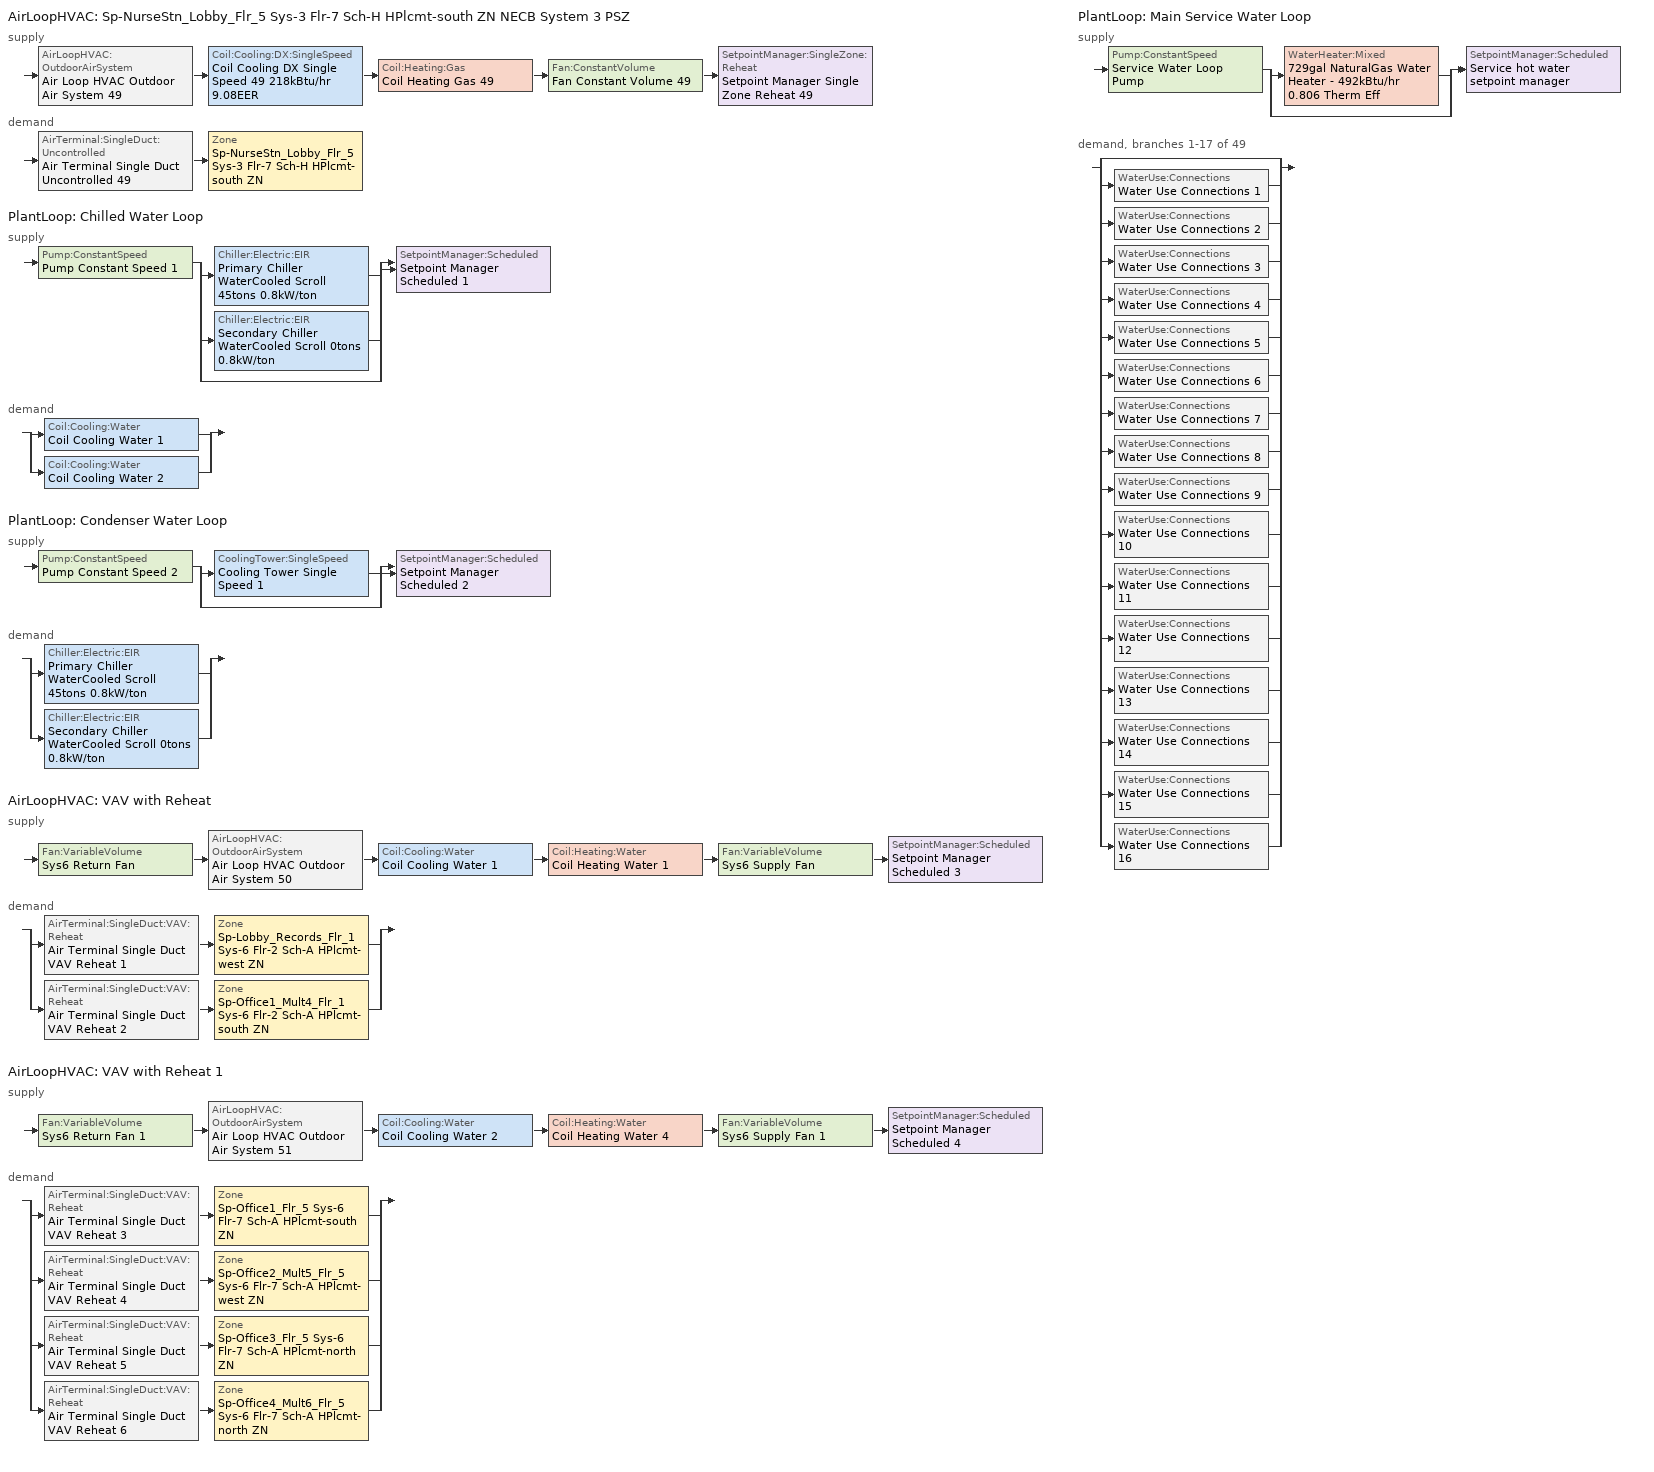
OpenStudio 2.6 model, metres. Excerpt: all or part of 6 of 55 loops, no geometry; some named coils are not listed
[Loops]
AirLoopHVAC 'Sp-NurseStn_Lobby_Flr_5 Sys-3 Flr-7 Sch-H HPlcmt-south ZN NECB System 3 PSZ'
 supply: AirLoopHVAC:OutdoorAirSystem 'Air Loop HVAC Outdoor Air System 49' > Coil:Cooling:DX:SingleSpeed 'Coil Cooling DX Single Speed 49 218kBtu/hr 9.08EER' > Coil:Heating:Gas 'Coil Heating Gas 49' > Fan:ConstantVolume 'Fan Constant Volume 49' > SetpointManager:SingleZone:Reheat 'Setpoint Manager Single Zone Reheat 49'
 demand: AirTerminal:SingleDuct:Uncontrolled 'Air Terminal Single Duct Uncontrolled 49' > Zone 'Sp-NurseStn_Lobby_Flr_5 Sys-3 Flr-7 Sch-H HPlcmt-south ZN'
PlantLoop 'Chilled Water Loop'
 supply: Pump:ConstantSpeed 'Pump Constant Speed 1' > split
  | Chiller:Electric:EIR 'Primary Chiller WaterCooled Scroll 45tons 0.8kW/ton'
  | Chiller:Electric:EIR 'Secondary Chiller WaterCooled Scroll 0tons 0.8kW/ton'
  | bypass
  join > SetpointManager:Scheduled 'Setpoint Manager Scheduled 1'
 demand: split
  | Coil:Cooling:Water 'Coil Cooling Water 1'
  | Coil:Cooling:Water 'Coil Cooling Water 2'
PlantLoop 'Condenser Water Loop'
 supply: Pump:ConstantSpeed 'Pump Constant Speed 2' > split
  | CoolingTower:SingleSpeed 'Cooling Tower Single Speed 1'
  | bypass
  join > SetpointManager:Scheduled 'Setpoint Manager Scheduled 2'
 demand: split
  | Chiller:Electric:EIR 'Primary Chiller WaterCooled Scroll 45tons 0.8kW/ton'
  | Chiller:Electric:EIR 'Secondary Chiller WaterCooled Scroll 0tons 0.8kW/ton'
AirLoopHVAC 'VAV with Reheat'
 supply: Fan:VariableVolume 'Sys6 Return Fan' > AirLoopHVAC:OutdoorAirSystem 'Air Loop HVAC Outdoor Air System 50' > Coil:Cooling:Water 'Coil Cooling Water 1' > Coil:Heating:Water 'Coil Heating Water 1' > Fan:VariableVolume 'Sys6 Supply Fan' > SetpointManager:Scheduled 'Setpoint Manager Scheduled 3'
 demand: split
  | AirTerminal:SingleDuct:VAV:Reheat 'Air Terminal Single Duct VAV Reheat 1' > Zone 'Sp-Lobby_Records_Flr_1 Sys-6 Flr-2 Sch-A HPlcmt-west ZN'
  | AirTerminal:SingleDuct:VAV:Reheat 'Air Terminal Single Duct VAV Reheat 2' > Zone 'Sp-Office1_Mult4_Flr_1 Sys-6 Flr-2 Sch-A HPlcmt-south ZN'
AirLoopHVAC 'VAV with Reheat 1'
 supply: Fan:VariableVolume 'Sys6 Return Fan 1' > AirLoopHVAC:OutdoorAirSystem 'Air Loop HVAC Outdoor Air System 51' > Coil:Cooling:Water 'Coil Cooling Water 2' > Coil:Heating:Water 'Coil Heating Water 4' > Fan:VariableVolume 'Sys6 Supply Fan 1' > SetpointManager:Scheduled 'Setpoint Manager Scheduled 4'
 demand: split
  | AirTerminal:SingleDuct:VAV:Reheat 'Air Terminal Single Duct VAV Reheat 3' > Zone 'Sp-Office1_Flr_5 Sys-6 Flr-7 Sch-A HPlcmt-south ZN'
  | AirTerminal:SingleDuct:VAV:Reheat 'Air Terminal Single Duct VAV Reheat 4' > Zone 'Sp-Office2_Mult5_Flr_5 Sys-6 Flr-7 Sch-A HPlcmt-west ZN'
  | AirTerminal:SingleDuct:VAV:Reheat 'Air Terminal Single Duct VAV Reheat 5' > Zone 'Sp-Office3_Flr_5 Sys-6 Flr-7 Sch-A HPlcmt-north ZN'
  | AirTerminal:SingleDuct:VAV:Reheat 'Air Terminal Single Duct VAV Reheat 6' > Zone 'Sp-Office4_Mult6_Flr_5 Sys-6 Flr-7 Sch-A HPlcmt-north ZN'
PlantLoop 'Main Service Water Loop'
 supply: Pump:ConstantSpeed 'Service Water Loop Pump' > split
  | WaterHeater:Mixed '729gal NaturalGas Water Heater - 492kBtu/hr 0.806 Therm Eff'
  | bypass
  join > SetpointManager:Scheduled 'Service hot water setpoint manager'
 demand, branches 1-17 of 49: split
  | bypass
  | WaterUse:Connections 'Water Use Connections 1'
  | WaterUse:Connections 'Water Use Connections 2'
  | WaterUse:Connections 'Water Use Connections 3'
  | WaterUse:Connections 'Water Use Connections 4'
  | WaterUse:Connections 'Water Use Connections 5'
  | WaterUse:Connections 'Water Use Connections 6'
  | WaterUse:Connections 'Water Use Connections 7'
  | WaterUse:Connections 'Water Use Connections 8'
  | WaterUse:Connections 'Water Use Connections 9'
  | WaterUse:Connections 'Water Use Connections 10'
  | WaterUse:Connections 'Water Use Connections 11'
  | WaterUse:Connections 'Water Use Connections 12'
  | WaterUse:Connections 'Water Use Connections 13'
  | WaterUse:Connections 'Water Use Connections 14'
  | WaterUse:Connections 'Water Use Connections 15'
  | WaterUse:Connections 'Water Use Connections 16'
[Sizing:Zone] Zone Cooling Design Supply Air Temperature Input Method=SupplyAirTemperature; Zone Cooling Design Supply Air Temperature {C}=13; Zone Cooling Design Supply Air Temperature Difference {deltaC}=11.11; Zone Heating Design Supply Air Temperature Input Method=SupplyAirTemperature; Zone Heating Design Supply Air Temperature {C}=43; Zone Heating Design Supply Air Temperature Difference {deltaC}=11.11; Zone Cooling Design Supply Air Humidity Ratio {kg-H2O/kg-air}=0.0085; Zone Heating Design Supply Air Humidity Ratio {kg-H2O/kg-air}=0.008; Zone Heating Sizing Factor=1.3; Zone Cooling Sizing Factor=1.1; Cooling Design Air Flow Method=DesignDay; Heating Design Air Flow Method=DesignDay; Account for Dedicated Outdoor Air System=No; Dedicated Outdoor Air System Control Strategy=NeutralSupplyAir; Dedicated Outdoor Air Low Setpoint Temperature for Design {C}=autosize; Dedicated Outdoor Air High Setpoint Temperature for Design {C}=autosize
Sp-NurseStn_Lobby_Flr_5 Sys-3 Flr-7 Sch-H HPlcmt-south ZN; Sp-Lobby_Records_Flr_1 Sys-6 Flr-2 Sch-A HPlcmt-west ZN; Sp-Office1_Mult4_Flr_1 Sys-6 Flr-2 Sch-A HPlcmt-south ZN; Sp-Office3_Flr_5 Sys-6 Flr-7 Sch-A HPlcmt-north ZN; Sp-Office4_Mult6_Flr_5 Sys-6 Flr-7 Sch-A HPlcmt-north ZN; Sp-Office2_Mult5_Flr_5 Sys-6 Flr-7 Sch-A HPlcmt-west ZN; Sp-Office1_Flr_5 Sys-6 Flr-7 Sch-A HPlcmt-south ZN
[Zone equipment]
Sp-NurseStn_Lobby_Flr_5 Sys-3 Flr-7 Sch-H HPlcmt-south ZN: Air Terminal Single Duct Uncontrolled 49, Zone HVAC Baseboard Convective Water 49
Sp-Lobby_Records_Flr_1 Sys-6 Flr-2 Sch-A HPlcmt-west ZN: Air Terminal Single Duct VAV Reheat 1, Zone HVAC Baseboard Convective Water 50
Sp-Office1_Mult4_Flr_1 Sys-6 Flr-2 Sch-A HPlcmt-south ZN: Air Terminal Single Duct VAV Reheat 2, Zone HVAC Baseboard Convective Water 51
Sp-Office3_Flr_5 Sys-6 Flr-7 Sch-A HPlcmt-north ZN: Air Terminal Single Duct VAV Reheat 5, Zone HVAC Baseboard Convective Water 54
Sp-Office4_Mult6_Flr_5 Sys-6 Flr-7 Sch-A HPlcmt-north ZN: Air Terminal Single Duct VAV Reheat 6, Zone HVAC Baseboard Convective Water 55
Sp-Office2_Mult5_Flr_5 Sys-6 Flr-7 Sch-A HPlcmt-west ZN: Air Terminal Single Duct VAV Reheat 4, Zone HVAC Baseboard Convective Water 53
Sp-Office1_Flr_5 Sys-6 Flr-7 Sch-A HPlcmt-south ZN: Air Terminal Single Duct VAV Reheat 3, Zone HVAC Baseboard Convective Water 52
[PlantLoop] Glycol Concentration=0; Plant Loop Volume {m3}=Autocalculate; Load Distribution Scheme=Optimal
Name | Maximum Loop Temperature {C} | Minimum Loop Temperature {C}
Chilled Water Loop; Condenser Water Loop
Main Service Water Loop | 60 | 10
[Sizing:Plant] Sizing Option=NonCoincident; Zone Timesteps in Averaging Window=1; Coincident Sizing Factor Mode=None
Name | Loop Type | Design Loop Exit Temperature {C} | Loop Design Temperature Difference {deltaC}
Chilled Water Loop | Cooling | 7 | 6
Condenser Water Loop | Condenser | 29 | 6
Main Service Water Loop | Heating | 60 | 5
[AirLoopHVAC] Design Supply Air Flow Rate {m3/s}=AutoSize
Name | Availability Schedule
Sp-NurseStn_Lobby_Flr_5 Sys-3 Flr-7 Sch-H HPlcmt-south ZN NECB System 3 PSZ | Sp-NurseStn_Lobby_Flr_5 Sys-3 Flr-7 Sch-H HPlcmt-south ZN NECB System 3 PSZ Occ Sch
VAV with Reheat | VAV with Reheat Occ Sch
VAV with Reheat 1 | VAV with Reheat 1 Occ Sch
[Sizing:System] Type of Load to Size On=Sensible; Design Outdoor Air Flow Rate {m3/s}=Autosize; Preheat Design Temperature {C}=7; Preheat Design Humidity Ratio {kg-H2O/kg-Air}=0.008; Precool Design Temperature {C}=13; Precool Design Humidity Ratio {kg-H2O/kg-Air}=0.008; Central Cooling Design Supply Air Temperature {C}=13; Sizing Option=NonCoincident; 100% Outdoor Air in Cooling=No; 100% Outdoor Air in Heating=No; Central Cooling Design Supply Air Humidity Ratio {kg-H2O/kg-Air}=0.0085; Central Heating Design Supply Air Humidity Ratio {kg-H2O/kg-Air}=0.008; Cooling Design Air Flow Method=DesignDay; Cooling Design Air Flow Rate {m3/s}=0; Heating Design Air Flow Method=DesignDay; Heating Design Air Flow Rate {m3/s}=0; System Outdoor Air Method=ZoneSum; Zone Maximum Outdoor Air Fraction=1; Cooling Supply Air Flow Rate Per Floor Area {m3/s-m2}=0.00996765; Cooling Fraction of Autosized Cooling Supply Air Flow Rate=1; Cooling Supply Air Flow Rate Per Unit Cooling Capacity {m3/s-W}=3.94755e-05; Heating Supply Air Flow Rate Per Floor Area {m3/s-m2}=0.00996765; Heating Fraction of Autosized Heating Supply Air Flow Rate=1; Heating Fraction of Autosized Cooling Supply Air Flow Rate=1; Heating Supply Air Flow Rate Per Unit Heating Capacity {m3/s-W}=3.15882e-05; Cooling Design Capacity Method=CoolingDesignCapacity; Cooling Design Capacity {W}=autosize; Cooling Design Capacity Per Floor Area {W/m2}=234.7; Fraction of Autosized Cooling Design Capacity=1; Heating Design Capacity Method=HeatingDesignCapacity; Heating Design Capacity {W}=autosize; Heating Design Capacity Per Floor Area {W/m2}=157; Fraction of Autosized Heating Design Capacity=1; Central Cooling Capacity Control Method=OnOff
Name | Minimum System Air Flow Ratio | Central Heating Design Supply Air Temperature {C}
Sp-NurseStn_Lobby_Flr_5 Sys-3 Flr-7 Sch-H HPlcmt-south ZN NECB System 3 PSZ | 1 | 43
VAV with Reheat; VAV with Reheat 1 | 0.3 | 13.1
[Fan:ConstantVolume]
Fan Constant Volume 49: Availability Schedule=Always On Discrete; Fan Efficiency=0.39975; Pressure Rise {Pa}=640; Maximum Flow Rate {m3/s}=AutoSize; Motor Efficiency=0.615
[Coil:Heating:Gas]
Coil Heating Gas 49: Availability Schedule=Always On Discrete; Gas Burner Efficiency=0.81; Nominal Capacity {W}=AutoSize; Parasitic Electric Load {W}=0; Part Load Fraction Correlation Curve=FURNACE-EFFPLR-NECB2011; Parasitic Gas Load {W}=0
[Coil:Cooling:DX:SingleSpeed]
Coil Cooling DX Single Speed 49 218kBtu/hr 9.08EER: Availability Schedule=Always On Discrete; Rated Total Cooling Capacity {W}=autosize; Rated Sensible Heat Ratio=autosize; Rated COP {W/W}=3.22451; Rated Air Flow Rate {m3/s}=autosize; Rated Evaporator Fan Power Per Volume Flow Rate {W/(m3/s)}=773.3; Total Cooling Capacity Function of Temperature Curve=DXCOOL-NECB2011-REF-CAPFT; Total Cooling Capacity Function of Flow Fraction Curve=DXCOOL-NECB2011-REF-CAPFFLOW; Energy Input Ratio Function of Temperature Curve=DXCOOL-NECB2011-REF-COOLEIRFT; Energy Input Ratio Function of Flow Fraction Curve=DXCOOL-NECB2011-REF-COOLEIRFFLOW; Part Load Fraction Correlation Curve=DXCOOL-NECB2011-REF-COOLPLFFPLR; Condenser Type=AirCooled; Evaporative Condenser Effectiveness=0; Evaporative Condenser Air Flow Rate {m3/s}=Autosize; Evaporative Condenser Pump Rated Power Consumption {W}=Autosize; Crankcase Heater Capacity {W}=0; Maximum Outdoor Dry-Bulb Temperature for Crankcase Heater Operation {C}=0; Basin Heater Capacity {W/K}=0; Basin Heater Setpoint Temperature {C}=10
[Controller:OutdoorAir] Minimum Outdoor Air Flow Rate {m3/s}=autosize; Maximum Outdoor Air Flow Rate {m3/s}=Autosize; Economizer Control Type=DifferentialEnthalpy; Economizer Control Action Type=ModulateFlow; Lockout Type=NoLockout; Minimum Limit Type=FixedMinimum; High Humidity Control=No; Heat Recovery Bypass Control Type=BypassWhenWithinEconomizerLimits
Name | Minimum Outdoor Air Schedule | Controller Mechanical Ventilation
Controller Outdoor Air 49 | Sp-NurseStn_Lobby_Flr_5 Sys-3 Flr-7 Sch-H HPlcmt-south ZN NECB System 3 PSZ Occ Sch | Controller Mechanical Ventilation 49
Controller Outdoor Air 50 | VAV with Reheat Occ Sch | Controller Mechanical Ventilation 50
Controller Outdoor Air 51 | VAV with Reheat 1 Occ Sch | Controller Mechanical Ventilation 51
[Controller:MechanicalVentilation] Availability Schedule=Always On Discrete; System Outdoor Air Method=ZoneSum
Controller Mechanical Ventilation 49; Controller Mechanical Ventilation 50; Controller Mechanical Ventilation 51
[AirLoopHVAC:OutdoorAirSystem]
Name | Controller
Air Loop HVAC Outdoor Air System 49 | Controller Outdoor Air 49
Air Loop HVAC Outdoor Air System 50 | Controller Outdoor Air 50
Air Loop HVAC Outdoor Air System 51 | Controller Outdoor Air 51
[SetpointManager:SingleZone:Reheat]
Setpoint Manager Single Zone Reheat 49: Minimum Supply Air Temperature {C}=13; Maximum Supply Air Temperature {C}=43; Control Zone=Sp-NurseStn_Lobby_Flr_5 Sys-3 Flr-7 Sch-H HPlcmt-south ZN
[AirTerminal:SingleDuct:Uncontrolled]
Air Terminal Single Duct Uncontrolled 49: Availability Schedule=Always On Discrete; Maximum Air Flow Rate {m3/s}=AutoSize
[Pump:ConstantSpeed] Rated Flow Rate {m3/s}=autosize; Rated Power Consumption {W}=autosize; Fraction of Motor Inefficiencies to Fluid Stream=0; Pump Control Type=Intermittent; Design Power Sizing Method=PowerPerFlowPerPressure; Design Electric Power per Unit Flow Rate {W/(m3/s)}=348701.1
Name | Rated Pump Head {Pa} | Motor Efficiency | Design Shaft Power per Unit Flow Rate per Unit Head {W-s/m3-Pa}
Pump Constant Speed 1 | 179352 | 0.865 | 1.69342
Pump Constant Speed 2 | 179352 | 0.895 | 1.50185
Service Water Loop Pump | 472145 | 0.855 | 1.28205
[Chiller:Electric:EIR] Reference COP {W/W}=4.5032; Cooling Capacity Function of Temperature Curve=WaterCooled_Scroll_CAPFT_NECB2011; Electric Input to Cooling Output Ratio Function of Temperature Curve=WaterCooled_Scroll_EIRFT_NECB2011; Electric Input to Cooling Output Ratio Function of Part Load Ratio Curve=WaterCooled_Scroll_EIRFPLR_NECB2011; Minimum Part Load Ratio=0.25; Minimum Unloading Ratio=0.25; Condenser Type=WaterCooled; Chiller Flow Mode=LeavingSetpointModulated; Design Heat Recovery Water Flow Rate {m3/s}=0; Sizing Factor=1; Basin Heater Capacity {W/K}=0; Basin Heater Setpoint Temperature {C}=10
Name | Reference Capacity {W}
Primary Chiller WaterCooled Scroll 45tons 0.8kW/ton | 157673
Secondary Chiller WaterCooled Scroll 0tons 0.8kW/ton | 0.001
[SetpointManager:Scheduled] Control Variable=Temperature
Name | Schedule
Setpoint Manager Scheduled 1 | CHW Temp
Setpoint Manager Scheduled 2 | CW Temp
Setpoint Manager Scheduled 3 | Supply Air Temp
Setpoint Manager Scheduled 4 | Supply Air Temp 1
Service hot water setpoint manager | Service Water Loop Temp - 140F
[CoolingTower:SingleSpeed]
Cooling Tower Single Speed 1: Design Water Flow Rate {m3/s}=autosize; Design Air Flow Rate {m3/s}=autosize; Fan Power at Design Air Flow Rate {W}=2504.93; U-Factor Times Area Value at Design Air Flow Rate {W/K}=autosize; Air Flow Rate in Free Convection Regime {m3/s}=autosize; U-Factor Times Area Value at Free Convection Air Flow Rate {W/K}=autosize; Performance Input Method=UFactorTimesAreaAndDesignWaterFlowRate; Free Convection Capacity {W}=0; Basin Heater Capacity {W/K}=0; Evaporation Loss Mode=LossFactor; Evaporation Loss Factor {percent/K}=0.2; Drift Loss Percent {percent}=0.008; Blowdown Calculation Mode=ConcentrationRatio; Blowdown Concentration Ratio=3; Capacity Control=FanCycling; Number of Cells=1; Cell Control=MinimalCell; Cell Minimum  Water Flow Rate Fraction=0.33; Cell Maximum Water Flow Rate Fraction=2.5; Sizing Factor=1; Free Convection Air Flow Rate Sizing Factor=0.1; Free Convection U-Factor Times Area Value Sizing Factor=0.1; Heat Rejection Capacity and Nominal Capacity Sizing Ratio=1.25; Free Convection Nominal Capacity Sizing Factor=0.1; Design Inlet Air Dry-Bulb Temperature {C}=35; Design Inlet Air Wet-Bulb Temperature {C}=24; Design Approach Temperature {deltaC}=5; Design Range Temperature {deltaC}=6
[Fan:VariableVolume] Availability Schedule=Always On Discrete; Maximum Flow Rate {m3/s}=Autosize; Fan Power Minimum Flow Rate Input Method=Fraction; Fan Power Minimum Flow Fraction=0.68; Fan Power Minimum Air Flow Rate {m3/s}=0; Motor In Airstream Fraction=1; Fan Power Coefficient 1=-2.4176; Fan Power Coefficient 2=9.5874; Fan Power Coefficient 3=-11.559; Fan Power Coefficient 4=5.4009; Fan Power Coefficient 5=0
Name | Fan Efficiency | Pressure Rise {Pa} | Motor Efficiency
Sys6 Supply Fan; Sys6 Supply Fan 1 | 0.549965 | 1000 | 0.8461
Sys6 Return Fan; Sys6 Return Fan 1 | 0.299975 | 250 | 0.4615
[Coil:Cooling:Water] Availability Schedule=Always On Discrete
Coil Cooling Water 1; Coil Cooling Water 2
[Controller:WaterCoil] Action=Reverse; Minimum Actuated Flow {m3/s}=0
Name | Water Coil
Controller Water Coil 2 | Coil Cooling Water 1
Controller Water Coil 6 | Coil Cooling Water 2
[AirTerminal:SingleDuct:VAV:Reheat] Availability Schedule=Always On Discrete; Maximum Air Flow Rate {m3/s}=AutoSize; Zone Minimum Air Flow Input Method=Constant; Constant Minimum Air Flow Fraction=0.3; Maximum Hot Water or Steam Flow Rate {m3/s}=AutoSize; Minimum Hot Water or Steam Flow Rate {m3/s}=0; Convergence Tolerance=0.001; Damper Heating Action=Normal; Maximum Flow per Zone Floor Area During Reheat {m3/s-m2}=AutoSize; Maximum Flow Fraction During Reheat=0.5; Maximum Reheat Air Temperature {C}=43; Control For Outdoor Air=No
Name | Fixed Minimum Air Flow Rate {m3/s} | Reheat Coil
Air Terminal Single Duct VAV Reheat 1 | 2.94962 | Coil Heating Water 2
Air Terminal Single Duct VAV Reheat 2 | 0.0278709 | Coil Heating Water 3
Air Terminal Single Duct VAV Reheat 3 | 0.139391 | Coil Heating Water 5
Air Terminal Single Duct VAV Reheat 4 | 0.139318 | Coil Heating Water 6
Air Terminal Single Duct VAV Reheat 5 | 0.139355 | Coil Heating Water 7
Air Terminal Single Duct VAV Reheat 6 | 0.0278709 | Coil Heating Water 8
[WaterHeater:Mixed]
729gal NaturalGas Water Heater - 492kBtu/hr 0.806 Therm Eff: Tank Volume {m3}=2.76039; Setpoint Temperature Schedule=Service Water Loop Temp - 140F; Deadband Temperature Difference {deltaC}=2; Maximum Temperature Limit {C}=82.2222; Heater Control Type=Cycle; Heater Maximum Capacity {W}=144231; Heater Fuel Type=NaturalGas; Heater Thermal Efficiency=0.805829; Part Load Factor Curve=SWH-EFFFPLR-NECB2011; Off Cycle Parasitic Fuel Consumption Rate {W}=20; Off Cycle Parasitic Fuel Type=NaturalGas; Off Cycle Parasitic Heat Fraction to Tank=0.8; On Cycle Parasitic Fuel Type=NaturalGas; On Cycle Parasitic Heat Fraction to Tank=0; Ambient Temperature Indicator=Schedule; Ambient Temperature Schedule=Water Heater Ambient Temp Schedule - 70F; Off Cycle Loss Coefficient to Ambient Temperature {W/K}=21.6173; On Cycle Loss Coefficient to Ambient Temperature {W/K}=21.6173; Use Side Effectiveness=1; Source Side Effectiveness=1; Use Side Design Flow Rate {m3/s}=autosize; Source Side Design Flow Rate {m3/s}=autosize; Indirect Water Heating Recovery Time {hr}=1.5; Source Side Flow Control Mode=IndirectHeatPrimarySetpoint
[WaterUse:Connections]
Name | Water Use Equipment Name 1
Water Use Connections 1 | Basement Service Water Use 2.83gal/min
Water Use Connections 2 | Dining_flr_5 Service Water Use 0.53gal/min
Water Use Connections 3 | Er_exam1_mult4_flr_1 Service Water Use 0.04gal/min
Water Use Connections 4 | Er_exam3_mult4_flr_1 Service Water Use 0.04gal/min
Water Use Connections 5 | Er_nursestn_lobby_flr_1 Service Water Use 0.23gal/min
Water Use Connections 6 | Er_trauma1_flr_1 Service Water Use 0.04gal/min
Water Use Connections 7 | Er_trauma2_flr_1 Service Water Use 0.04gal/min
Water Use Connections 8 | Er_triage_mult4_flr_1 Service Water Use 0.04gal/min
Water Use Connections 9 | Icu_flr_2 Service Water Use 0.47gal/min
Water Use Connections 10 | Icu_nursestn_lobby_flr_2 Service Water Use 0.13gal/min
Water Use Connections 11 | Ic_patroom1_mult5_flr_2 Service Water Use 0.01gal/min
Water Use Connections 12 | Ic_patroom2_flr_2 Service Water Use 0.01gal/min
Water Use Connections 13 | Ic_patroom3_mult6_flr_2 Service Water Use 0.01gal/min
Water Use Connections 14 | Kitchen_flr_5 Service Water Use 0.47gal/min
Water Use Connections 15 | Lab_flr_3 Service Water Use 0.2gal/min
Water Use Connections 16 | Lab_flr_4 Service Water Use 0.2gal/min
[WaterUse:Equipment:Definition]
Name | Peak Flow Rate {m3/s} | Target Temperature Schedule | Sensible Fraction Schedule | Latent Fraction Schedule
Basement Service Water Use Def 2.83gal/min | 0.000178745 | Schedule Ruleset 5 | Schedule Ruleset 3 | Schedule Ruleset 4
Dining_flr_5 Service Water Use Def 0.53gal/min | 3.33065e-05 | Schedule Ruleset 8 | Schedule Ruleset 6 | Schedule Ruleset 7
Er_exam1_mult4_flr_1 Service Water Use Def 0.04gal/min | 2.22043e-06 | Schedule Ruleset 11 | Schedule Ruleset 9 | Schedule Ruleset 10
Er_exam3_mult4_flr_1 Service Water Use Def 0.04gal/min | 2.22043e-06 | Schedule Ruleset 14 | Schedule Ruleset 12 | Schedule Ruleset 13
Er_nursestn_lobby_flr_1 Service Water Use Def 0.23gal/min | 1.47659e-05 | Schedule Ruleset 17 | Schedule Ruleset 15 | Schedule Ruleset 16
Er_trauma1_flr_1 Service Water Use Def 0.04gal/min | 2.22043e-06 | Schedule Ruleset 20 | Schedule Ruleset 18 | Schedule Ruleset 19
Er_trauma2_flr_1 Service Water Use Def 0.04gal/min | 2.22043e-06 | Schedule Ruleset 23 | Schedule Ruleset 21 | Schedule Ruleset 22
Er_triage_mult4_flr_1 Service Water Use Def 0.04gal/min | 2.22043e-06 | Schedule Ruleset 26 | Schedule Ruleset 24 | Schedule Ruleset 25
Icu_flr_2 Service Water Use Def 0.47gal/min | 2.95394e-05 | Schedule Ruleset 29 | Schedule Ruleset 27 | Schedule Ruleset 28
Icu_nursestn_lobby_flr_2 Service Water Use Def 0.13gal/min | 7.99196e-06 | Schedule Ruleset 32 | Schedule Ruleset 30 | Schedule Ruleset 31
Ic_patroom1_mult5_flr_2 Service Water Use Def 0.01gal/min | 4.99598e-07 | Schedule Ruleset 35 | Schedule Ruleset 33 | Schedule Ruleset 34
Ic_patroom2_flr_2 Service Water Use Def 0.01gal/min | 6.6613e-07 | Schedule Ruleset 38 | Schedule Ruleset 36 | Schedule Ruleset 37
Ic_patroom3_mult6_flr_2 Service Water Use Def 0.01gal/min | 4.99598e-07 | Schedule Ruleset 41 | Schedule Ruleset 39 | Schedule Ruleset 40
Kitchen_flr_5 Service Water Use Def 0.47gal/min | 2.96058e-05 | Schedule Ruleset 44 | Schedule Ruleset 42 | Schedule Ruleset 43
Lab_flr_3 Service Water Use Def 0.2gal/min | 1.26565e-05 | Schedule Ruleset 47 | Schedule Ruleset 45 | Schedule Ruleset 46
Lab_flr_4 Service Water Use Def 0.2gal/min | 1.26565e-05 | Schedule Ruleset 50 | Schedule Ruleset 48 | Schedule Ruleset 49
[WaterUse:Equipment]
Name | Water Use Equipment Definition | Space | Flow Rate Fraction Schedule
Basement Service Water Use 2.83gal/min | Basement Service Water Use Def 2.83gal/min | Basement | NECB-A-Service Water Heating
Dining_flr_5 Service Water Use 0.53gal/min | Dining_flr_5 Service Water Use Def 0.53gal/min | Dining_Flr_5 | NECB-B-Service Water Heating
Er_exam1_mult4_flr_1 Service Water Use 0.04gal/min | Er_exam1_mult4_flr_1 Service Water Use Def 0.04gal/min | ER_Exam1_Mult4_Flr_1 | NECB-H-Service Water Heating
Er_exam3_mult4_flr_1 Service Water Use 0.04gal/min | Er_exam3_mult4_flr_1 Service Water Use Def 0.04gal/min | ER_Exam3_Mult4_Flr_1 | NECB-H-Service Water Heating
Er_nursestn_lobby_flr_1 Service Water Use 0.23gal/min | Er_nursestn_lobby_flr_1 Service Water Use Def 0.23gal/min | ER_NurseStn_Lobby_Flr_1 | NECB-H-Service Water Heating
Er_trauma1_flr_1 Service Water Use 0.04gal/min | Er_trauma1_flr_1 Service Water Use Def 0.04gal/min | ER_Trauma1_Flr_1 | NECB-H-Service Water Heating
Er_trauma2_flr_1 Service Water Use 0.04gal/min | Er_trauma2_flr_1 Service Water Use Def 0.04gal/min | ER_Trauma2_Flr_1 | NECB-H-Service Water Heating
Er_triage_mult4_flr_1 Service Water Use 0.04gal/min | Er_triage_mult4_flr_1 Service Water Use Def 0.04gal/min | ER_Triage_Mult4_Flr_1 | NECB-H-Service Water Heating
Icu_flr_2 Service Water Use 0.47gal/min | Icu_flr_2 Service Water Use Def 0.47gal/min | ICU_Flr_2 | NECB-H-Service Water Heating
Icu_nursestn_lobby_flr_2 Service Water Use 0.13gal/min | Icu_nursestn_lobby_flr_2 Service Water Use Def 0.13gal/min | ICU_NurseStn_Lobby_Flr_2 | NECB-H-Service Water Heating
Ic_patroom1_mult5_flr_2 Service Water Use 0.01gal/min | Ic_patroom1_mult5_flr_2 Service Water Use Def 0.01gal/min | IC_PatRoom1_Mult5_Flr_2 | NECB-H-Service Water Heating
Ic_patroom2_flr_2 Service Water Use 0.01gal/min | Ic_patroom2_flr_2 Service Water Use Def 0.01gal/min | IC_PatRoom2_Flr_2 | NECB-H-Service Water Heating
Ic_patroom3_mult6_flr_2 Service Water Use 0.01gal/min | Ic_patroom3_mult6_flr_2 Service Water Use Def 0.01gal/min | IC_PatRoom3_Mult6_Flr_2 | NECB-H-Service Water Heating
Kitchen_flr_5 Service Water Use 0.47gal/min | Kitchen_flr_5 Service Water Use Def 0.47gal/min | Kitchen_Flr_5 | NECB-B-Service Water Heating
Lab_flr_3 Service Water Use 0.2gal/min | Lab_flr_3 Service Water Use Def 0.2gal/min | Lab_Flr_3 | NECB-A-Service Water Heating
Lab_flr_4 Service Water Use 0.2gal/min | Lab_flr_4 Service Water Use Def 0.2gal/min | Lab_Flr_4 | NECB-A-Service Water Heating
[Schedule:Ruleset]
CHW Temp: Default Day Schedule=Schedule Day 3
CW Temp: Default Day Schedule=Schedule Day 4
Supply Air Temp: Default Day Schedule=Supply Air Temp Default
Supply Air Temp 1: Default Day Schedule=Supply Air Temp Default 1
Service Water Loop Temp - 140F: Default Day Schedule=Service Water Loop Temp - 140F Default
Water Heater Ambient Temp Schedule - 70F: Default Day Schedule=Water Heater Ambient Temp Schedule - 70F Default
Schedule Ruleset 3: Default Day Schedule=Schedule Day 7
Schedule Ruleset 4: Default Day Schedule=Schedule Day 8
Schedule Ruleset 5: Default Day Schedule=Schedule Day 9
NECB-A-Service Water Heating: Default Day Schedule=NECB-A-Service Water Heating Default
Schedule Ruleset 6: Default Day Schedule=Schedule Day 10
Schedule Ruleset 7: Default Day Schedule=Schedule Day 11
Schedule Ruleset 8: Default Day Schedule=Schedule Day 12
NECB-B-Service Water Heating: Default Day Schedule=NECB-B-Service Water Heating Default
Schedule Ruleset 9: Default Day Schedule=Schedule Day 13
Schedule Ruleset 10: Default Day Schedule=Schedule Day 14
Schedule Ruleset 11: Default Day Schedule=Schedule Day 15
NECB-H-Service Water Heating: Default Day Schedule=NECB-H-Service Water Heating Default
Schedule Ruleset 12: Default Day Schedule=Schedule Day 16
Schedule Ruleset 13: Default Day Schedule=Schedule Day 17
Schedule Ruleset 14: Default Day Schedule=Schedule Day 18
Schedule Ruleset 15: Default Day Schedule=Schedule Day 19
Schedule Ruleset 16: Default Day Schedule=Schedule Day 20
Schedule Ruleset 17: Default Day Schedule=Schedule Day 21
Schedule Ruleset 18: Default Day Schedule=Schedule Day 22
Schedule Ruleset 19: Default Day Schedule=Schedule Day 23
Schedule Ruleset 20: Default Day Schedule=Schedule Day 24
Schedule Ruleset 21: Default Day Schedule=Schedule Day 25
Schedule Ruleset 22: Default Day Schedule=Schedule Day 26
Schedule Ruleset 23: Default Day Schedule=Schedule Day 27
Schedule Ruleset 24: Default Day Schedule=Schedule Day 28
Schedule Ruleset 25: Default Day Schedule=Schedule Day 29
Schedule Ruleset 26: Default Day Schedule=Schedule Day 30
Schedule Ruleset 27: Default Day Schedule=Schedule Day 31
Schedule Ruleset 28: Default Day Schedule=Schedule Day 32
Schedule Ruleset 29: Default Day Schedule=Schedule Day 33
Schedule Ruleset 30: Default Day Schedule=Schedule Day 34
Schedule Ruleset 31: Default Day Schedule=Schedule Day 35
Schedule Ruleset 32: Default Day Schedule=Schedule Day 36
Schedule Ruleset 33: Default Day Schedule=Schedule Day 37
Schedule Ruleset 34: Default Day Schedule=Schedule Day 38
Schedule Ruleset 35: Default Day Schedule=Schedule Day 39
Schedule Ruleset 36: Default Day Schedule=Schedule Day 40
Schedule Ruleset 37: Default Day Schedule=Schedule Day 41
Schedule Ruleset 38: Default Day Schedule=Schedule Day 42
Schedule Ruleset 39: Default Day Schedule=Schedule Day 43
Schedule Ruleset 40: Default Day Schedule=Schedule Day 44
Schedule Ruleset 41: Default Day Schedule=Schedule Day 45
Schedule Ruleset 42: Default Day Schedule=Schedule Day 46
Schedule Ruleset 43: Default Day Schedule=Schedule Day 47
Schedule Ruleset 44: Default Day Schedule=Schedule Day 48
Schedule Ruleset 45: Default Day Schedule=Schedule Day 49
Schedule Ruleset 46: Default Day Schedule=Schedule Day 50
Schedule Ruleset 47: Default Day Schedule=Schedule Day 51
Schedule Ruleset 48: Default Day Schedule=Schedule Day 52
Schedule Ruleset 49: Default Day Schedule=Schedule Day 53
Schedule Ruleset 50: Default Day Schedule=Schedule Day 54
Sp-NurseStn_Lobby_Flr_5 Sys-3 Flr-7 Sch-H HPlcmt-south ZN NECB System 3 PSZ Occ Sch: Default Day Schedule=Sp-NurseStn_Lobby_Flr_5 Sys-3 Flr-7 Sch-H HPlcmt-south ZN NECB System 3 PSZ Occ Sch Default; Summer Design Day Schedule=Sp-NurseStn_Lobby_Flr_5 Sys-3 Flr-7 Sch-H HPlcmt-south ZN NECB System 3 PSZ Occ Sch Summer Design Day; Winter Design Day Schedule=Sp-NurseStn_Lobby_Flr_5 Sys-3 Flr-7 Sch-H HPlcmt-south ZN NECB System 3 PSZ Occ Sch Winter Design Day
VAV with Reheat Occ Sch: Default Day Schedule=VAV with Reheat Occ Sch Default; Summer Design Day Schedule=VAV with Reheat Occ Sch Summer Design Day; Winter Design Day Schedule=VAV with Reheat Occ Sch Winter Design Day
VAV with Reheat 1 Occ Sch: Default Day Schedule=VAV with Reheat 1 Occ Sch Default; Summer Design Day Schedule=VAV with Reheat 1 Occ Sch Summer Design Day; Winter Design Day Schedule=VAV with Reheat 1 Occ Sch Winter Design Day
[Schedule:Day]
Schedule Day 3; wkdCHW Temp 1; satCHW Temp 1; sunCHW Temp 1: 1, 0, 7, 2, 0, 7, 3, 0, 7, 4, 0, 7, 5, 0, 7, 6, 0, 7, 7, 0, 7, 8, 0, 7, 9, 0, 7, 10, 0, 7, 11, 0, 7, 12, 0, 7, 13, 0, 7, 14, 0, 7, 15, 0, 7, 16, 0, 7, 17, 0, 7, 18, 0, 7, 19, 0, 7, 20, 0, 7, 21, 0, 7, 22, 0, 7, 23, 0, 7, 24, 0, 7
Schedule Day 4; wkdCW Temp 1; satCW Temp 1; sunCW Temp 1: 1, 0, 29, 2, 0, 29, 3, 0, 29, 4, 0, 29, 5, 0, 29, 6, 0, 29, 7, 0, 29, 8, 0, 29, 9, 0, 29, 10, 0, 29, 11, 0, 29, 12, 0, 29, 13, 0, 29, 14, 0, 29, 15, 0, 29, 16, 0, 29, 17, 0, 29, 18, 0, 29, 19, 0, 29, 20, 0, 29, 21, 0, 29, 22, 0, 29, 23, 0, 29, 24, 0, 29
Supply Air Temp Default; Supply Air Temp Default 1: 24, 0, 13
Service Water Loop Temp - 140F Default; Schedule Day 9; Schedule Day 12; Schedule Day 15; Schedule Day 18; Schedule Day 21; Schedule Day 24; Schedule Day 27; Schedule Day 30; Schedule Day 33; Schedule Day 36; Schedule Day 39; Schedule Day 42; Schedule Day 45; Schedule Day 48; Schedule Day 51; Schedule Day 54: 24, 0, 60
Water Heater Ambient Temp Schedule - 70F Default: 24, 0, 21.1111
Schedule Day 7; Schedule Day 10; Schedule Day 13; Schedule Day 16; Schedule Day 19; Schedule Day 22; Schedule Day 25; Schedule Day 28; Schedule Day 31; Schedule Day 34; Schedule Day 37; Schedule Day 40; Schedule Day 43; Schedule Day 46; Schedule Day 49; Schedule Day 52: 24, 0, 0.2
Schedule Day 8; NECB-A-Service Water Heating Sat Day; NECB-A-Service Water Heating Sun|Hol Day; Schedule Day 11; Schedule Day 14; Schedule Day 17; Schedule Day 20; Schedule Day 23; Schedule Day 26; Schedule Day 29; Schedule Day 32; Schedule Day 35; Schedule Day 38; Schedule Day 41; Schedule Day 44; Schedule Day 47; Schedule Day 50; Schedule Day 53: 24, 0, 0.05
NECB-A-Service Water Heating Default; NECB-A-Service Water Heating Default|Wkdy Day: 7, 0, 0.05, 8, 0, 0.1, 10, 0, 0.5, 16, 0, 0.9, 17, 0, 0.7, 18, 0, 0.5, 19, 0, 0.3, 22, 0, 0.2, 24, 0, 0.05
NECB-B-Service Water Heating Default; NECB-B-Service Water Heating Default|Wkdy Day: 1, 0, 0.6, 2, 0, 0.5, 9, 0, 0.05, 11, 0, 0.7, 12, 0, 0.4, 13, 0, 0.5, 15, 0, 0.6, 16, 0, 0.4, 18, 0, 0.3, 19, 0, 0.4, 20, 0, 0.5, 22, 0, 0.8, 24, 0, 0.9
NECB-B-Service Water Heating Sat Day: 1, 0, 0.7, 2, 0, 0.6, 9, 0, 0.05, 11, 0, 0.7, 12, 0, 0.4, 13, 0, 0.5, 15, 0, 0.6, 16, 0, 0.4, 18, 0, 0.3, 19, 0, 0.4, 20, 0, 0.5, 22, 0, 0.8, 24, 0, 0.9
NECB-B-Service Water Heating Sun|Hol Day: 1, 0, 0.5, 2, 0, 0.6, 9, 0, 0.05, 11, 0, 0.7, 12, 0, 0.4, 13, 0, 0.5, 15, 0, 0.6, 16, 0, 0.4, 18, 0, 0.3, 19, 0, 0.4, 20, 0, 0.5, 22, 0, 0.8, 24, 0, 0.5
NECB-H-Service Water Heating Default; NECB-H-Service Water Heating Default|Wkdy Day; NECB-H-Service Water Heating Sat Day; NECB-H-Service Water Heating Sun|Hol Day: 24, 0, 0.9
Sp-NurseStn_Lobby_Flr_5 Sys-3 Flr-7 Sch-H HPlcmt-south ZN NECB System 3 PSZ Occ Sch Default; Sp-NurseStn_Lobby_Flr_5 Sys-3 Flr-7 Sch-H HPlcmt-south ZN NECB System 3 PSZ Occ Sch Winter Design Day; Sp-NurseStn_Lobby_Flr_5 Sys-3 Flr-7 Sch-H HPlcmt-south ZN NECB System 3 PSZ Occ Sch Summer Design Day; Sp-NurseStn_Lobby_Flr_5 Sys-3 Flr-7 Sch-H HPlcmt-south ZN NECB System 3 PSZ Occ Sch Monday; Sp-NurseStn_Lobby_Flr_5 Sys-3 Flr-7 Sch-H HPlcmt-south ZN NECB System 3 PSZ Occ Sch Tuesday; Sp-NurseStn_Lobby_Flr_5 Sys-3 Flr-7 Sch-H HPlcmt-south ZN NECB System 3 PSZ Occ Sch Wednesday; Sp-NurseStn_Lobby_Flr_5 Sys-3 Flr-7 Sch-H HPlcmt-south ZN NECB System 3 PSZ Occ Sch Thursday; Sp-NurseStn_Lobby_Flr_5 Sys-3 Flr-7 Sch-H HPlcmt-south ZN NECB System 3 PSZ Occ Sch Friday; Sp-NurseStn_Lobby_Flr_5 Sys-3 Flr-7 Sch-H HPlcmt-south ZN NECB System 3 PSZ Occ Sch Saturday; Sp-NurseStn_Lobby_Flr_5 Sys-3 Flr-7 Sch-H HPlcmt-south ZN NECB System 3 PSZ Occ Sch Sunday; VAV with Reheat Occ Sch Default; VAV with Reheat Occ Sch Winter Design Day; VAV with Reheat Occ Sch Summer Design Day; VAV with Reheat 1 Occ Sch Default; VAV with Reheat 1 Occ Sch Winter Design Day; VAV with Reheat 1 Occ Sch Summer Design Day: 24, 0, 1
VAV with Reheat Occ Sch Monday; VAV with Reheat Occ Sch Tuesday; VAV with Reheat Occ Sch Wednesday; VAV with Reheat Occ Sch Thursday; VAV with Reheat Occ Sch Friday; VAV with Reheat 1 Occ Sch Monday; VAV with Reheat 1 Occ Sch Tuesday; VAV with Reheat 1 Occ Sch Wednesday; VAV with Reheat 1 Occ Sch Thursday; VAV with Reheat 1 Occ Sch Friday: 8, 0, 0, 19, 0, 1, 24, 0, 0
VAV with Reheat Occ Sch Saturday; VAV with Reheat Occ Sch Sunday; VAV with Reheat 1 Occ Sch Saturday; VAV with Reheat 1 Occ Sch Sunday: 24, 0, 0
[Schedule:Rule] Date Specification Type=DateRange; Start Month=1; Start Day=1; End Month=12
Name | Schedule Ruleset | Rule Order | Day Schedule | Apply Sunday | Apply Monday | Apply Tuesday | Apply Wednesday | Apply Thursday | Apply Friday | Apply Saturday | End Day
wkdCHW Temp rule | CHW Temp | 2 | wkdCHW Temp 1 | No | Yes | Yes | Yes | Yes | Yes | No | 31
satCHW Temprule | CHW Temp | 1 | satCHW Temp 1 | No | No | No | No | No | No | Yes | 31
sunCHW Temprule | CHW Temp | 0 | sunCHW Temp 1 | Yes | No | No | No | No | No | No | 31
wkdCW Temp rule | CW Temp | 2 | wkdCW Temp 1 | No | Yes | Yes | Yes | Yes | Yes | No | 31
satCW Temprule | CW Temp | 1 | satCW Temp 1 | No | No | No | No | No | No | Yes | 31
sunCW Temprule | CW Temp | 0 | sunCW Temp 1 | Yes | No | No | No | No | No | No | 31
Schedule Rule 71 | NECB-A-Service Water Heating | 2 | NECB-A-Service Water Heating Default|Wkdy Day |  | Yes | Yes | Yes | Yes | Yes |  | 31
Schedule Rule 72 | NECB-A-Service Water Heating | 1 | NECB-A-Service Water Heating Sat Day |  |  |  |  |  |  | Yes | 31
Schedule Rule 73 | NECB-A-Service Water Heating | 0 | NECB-A-Service Water Heating Sun|Hol Day | Yes |  |  |  |  |  |  | 31
Schedule Rule 74 | NECB-B-Service Water Heating | 2 | NECB-B-Service Water Heating Default|Wkdy Day |  | Yes | Yes | Yes | Yes | Yes |  | 31
Schedule Rule 75 | NECB-B-Service Water Heating | 1 | NECB-B-Service Water Heating Sat Day |  |  |  |  |  |  | Yes | 31
Schedule Rule 76 | NECB-B-Service Water Heating | 0 | NECB-B-Service Water Heating Sun|Hol Day | Yes |  |  |  |  |  |  | 31
Schedule Rule 77 | NECB-H-Service Water Heating | 2 | NECB-H-Service Water Heating Default|Wkdy Day |  | Yes | Yes | Yes | Yes | Yes |  | 31
Schedule Rule 78 | NECB-H-Service Water Heating | 1 | NECB-H-Service Water Heating Sat Day |  |  |  |  |  |  | Yes | 31
Schedule Rule 79 | NECB-H-Service Water Heating | 0 | NECB-H-Service Water Heating Sun|Hol Day | Yes |  |  |  |  |  |  | 31
Sp-NurseStn_Lobby_Flr_5 Sys-3 Flr-7 Sch-H HPlcmt-south ZN NECB System 3 PSZ Occ Sch Monday Rule | Sp-NurseStn_Lobby_Flr_5 Sys-3 Flr-7 Sch-H HPlcmt-south ZN NECB System 3 PSZ Occ Sch | 6 | Sp-NurseStn_Lobby_Flr_5 Sys-3 Flr-7 Sch-H HPlcmt-south ZN NECB System 3 PSZ Occ Sch Monday |  | Yes |  |  |  |  |  | 25
Sp-NurseStn_Lobby_Flr_5 Sys-3 Flr-7 Sch-H HPlcmt-south ZN NECB System 3 PSZ Occ Sch Tuesday Rule | Sp-NurseStn_Lobby_Flr_5 Sys-3 Flr-7 Sch-H HPlcmt-south ZN NECB System 3 PSZ Occ Sch | 5 | Sp-NurseStn_Lobby_Flr_5 Sys-3 Flr-7 Sch-H HPlcmt-south ZN NECB System 3 PSZ Occ Sch Tuesday |  |  | Yes |  |  |  |  | 26
Sp-NurseStn_Lobby_Flr_5 Sys-3 Flr-7 Sch-H HPlcmt-south ZN NECB System 3 PSZ Occ Sch Wednesday Rule | Sp-NurseStn_Lobby_Flr_5 Sys-3 Flr-7 Sch-H HPlcmt-south ZN NECB System 3 PSZ Occ Sch | 4 | Sp-NurseStn_Lobby_Flr_5 Sys-3 Flr-7 Sch-H HPlcmt-south ZN NECB System 3 PSZ Occ Sch Wednesday |  |  |  | Yes |  |  |  | 27
Sp-NurseStn_Lobby_Flr_5 Sys-3 Flr-7 Sch-H HPlcmt-south ZN NECB System 3 PSZ Occ Sch Thursday Rule | Sp-NurseStn_Lobby_Flr_5 Sys-3 Flr-7 Sch-H HPlcmt-south ZN NECB System 3 PSZ Occ Sch | 3 | Sp-NurseStn_Lobby_Flr_5 Sys-3 Flr-7 Sch-H HPlcmt-south ZN NECB System 3 PSZ Occ Sch Thursday |  |  |  |  | Yes |  |  | 28
Sp-NurseStn_Lobby_Flr_5 Sys-3 Flr-7 Sch-H HPlcmt-south ZN NECB System 3 PSZ Occ Sch Friday Rule | Sp-NurseStn_Lobby_Flr_5 Sys-3 Flr-7 Sch-H HPlcmt-south ZN NECB System 3 PSZ Occ Sch | 2 | Sp-NurseStn_Lobby_Flr_5 Sys-3 Flr-7 Sch-H HPlcmt-south ZN NECB System 3 PSZ Occ Sch Friday |  |  |  |  |  | Yes |  | 29
Sp-NurseStn_Lobby_Flr_5 Sys-3 Flr-7 Sch-H HPlcmt-south ZN NECB System 3 PSZ Occ Sch Saturday Rule | Sp-NurseStn_Lobby_Flr_5 Sys-3 Flr-7 Sch-H HPlcmt-south ZN NECB System 3 PSZ Occ Sch | 1 | Sp-NurseStn_Lobby_Flr_5 Sys-3 Flr-7 Sch-H HPlcmt-south ZN NECB System 3 PSZ Occ Sch Saturday |  |  |  |  |  |  | Yes | 30
Sp-NurseStn_Lobby_Flr_5 Sys-3 Flr-7 Sch-H HPlcmt-south ZN NECB System 3 PSZ Occ Sch Sunday Rule | Sp-NurseStn_Lobby_Flr_5 Sys-3 Flr-7 Sch-H HPlcmt-south ZN NECB System 3 PSZ Occ Sch | 0 | Sp-NurseStn_Lobby_Flr_5 Sys-3 Flr-7 Sch-H HPlcmt-south ZN NECB System 3 PSZ Occ Sch Sunday | Yes |  |  |  |  |  |  | 31
VAV with Reheat Occ Sch Monday Rule | VAV with Reheat Occ Sch | 6 | VAV with Reheat Occ Sch Monday |  | Yes |  |  |  |  |  | 25
VAV with Reheat Occ Sch Tuesday Rule | VAV with Reheat Occ Sch | 5 | VAV with Reheat Occ Sch Tuesday |  |  | Yes |  |  |  |  | 26
VAV with Reheat Occ Sch Wednesday Rule | VAV with Reheat Occ Sch | 4 | VAV with Reheat Occ Sch Wednesday |  |  |  | Yes |  |  |  | 27
VAV with Reheat Occ Sch Thursday Rule | VAV with Reheat Occ Sch | 3 | VAV with Reheat Occ Sch Thursday |  |  |  |  | Yes |  |  | 28
VAV with Reheat Occ Sch Friday Rule | VAV with Reheat Occ Sch | 2 | VAV with Reheat Occ Sch Friday |  |  |  |  |  | Yes |  | 29
VAV with Reheat Occ Sch Saturday Rule | VAV with Reheat Occ Sch | 1 | VAV with Reheat Occ Sch Saturday |  |  |  |  |  |  | Yes | 30
VAV with Reheat Occ Sch Sunday Rule | VAV with Reheat Occ Sch | 0 | VAV with Reheat Occ Sch Sunday | Yes |  |  |  |  |  |  | 31
VAV with Reheat 1 Occ Sch Monday Rule | VAV with Reheat 1 Occ Sch | 6 | VAV with Reheat 1 Occ Sch Monday |  | Yes |  |  |  |  |  | 25
VAV with Reheat 1 Occ Sch Tuesday Rule | VAV with Reheat 1 Occ Sch | 5 | VAV with Reheat 1 Occ Sch Tuesday |  |  | Yes |  |  |  |  | 26
VAV with Reheat 1 Occ Sch Wednesday Rule | VAV with Reheat 1 Occ Sch | 4 | VAV with Reheat 1 Occ Sch Wednesday |  |  |  | Yes |  |  |  | 27
VAV with Reheat 1 Occ Sch Thursday Rule | VAV with Reheat 1 Occ Sch | 3 | VAV with Reheat 1 Occ Sch Thursday |  |  |  |  | Yes |  |  | 28
VAV with Reheat 1 Occ Sch Friday Rule | VAV with Reheat 1 Occ Sch | 2 | VAV with Reheat 1 Occ Sch Friday |  |  |  |  |  | Yes |  | 29
VAV with Reheat 1 Occ Sch Saturday Rule | VAV with Reheat 1 Occ Sch | 1 | VAV with Reheat 1 Occ Sch Saturday |  |  |  |  |  |  | Yes | 30
VAV with Reheat 1 Occ Sch Sunday Rule | VAV with Reheat 1 Occ Sch | 0 | VAV with Reheat 1 Occ Sch Sunday | Yes |  |  |  |  |  |  | 31
[Schedule:Constant]
Always On Discrete: Value=1
[Curve:Biquadratic] Minimum Value of y=24
Name | Coefficient1 Constant | Coefficient2 x | Coefficient3 x**2 | Coefficient4 y | Coefficient5 y**2 | Coefficient6 x*y | Minimum Value of x | Maximum Value of x | Maximum Value of y
DXCOOL-NECB2011-REF-CAPFT | 0.867905 | 0.0142459 | 0.00055436 | -0.0075575 | 3.3e-05 | -0.0001918 | 13 | 24 | 46
DXCOOL-NECB2011-REF-COOLEIRFT | 0.116936 | 0.0284933 | -0.0004112 | 0.0214108 | 0.00016103 | -0.0006791 | 13 | 24 | 46
WaterCooled_Scroll_CAPFT_NECB2011 | 0.94418 | 0.0337102 | 9.75564e-05 | -0.00322114 | -4.91832e-05 | -0.000177584 | 5 | 10 | 35
WaterCooled_Scroll_EIRFT_NECB2011 | 0.727393 | -0.0118922 | 0.000541177 | 0.00187934 | 0.000473461 | -0.000711472 | 5 | 10 | 35
[Curve:Quadratic] Minimum Value of x=0; Maximum Value of x=1
Name | Coefficient1 Constant | Coefficient2 x | Coefficient3 x**2
DXCOOL-NECB2011-REF-CAPFFLOW; DXCOOL-NECB2011-REF-COOLEIRFFLOW | 1 | 0 | 0
WaterCooled_Scroll_EIRFPLR_NECB2011 | 0.04412 | 0.640367 | 0.319555
[Curve:Cubic] Maximum Value of x=1
Name | Coefficient1 Constant | Coefficient2 x | Coefficient3 x**2 | Coefficient4 x**3 | Minimum Value of x
DXCOOL-NECB2011-REF-COOLPLFFPLR | 0.0277 | 4.9151 | -8.184 | 4.2702 | 0.7
SWH-EFFFPLR-NECB2011 | 0.7576 | 1.0071 | -1.4443 | 0.6844 | 0
FURNACE-EFFPLR-NECB2011 | 0.7277 | 1.0667 | -1.5174 | 0.7282 | 0
